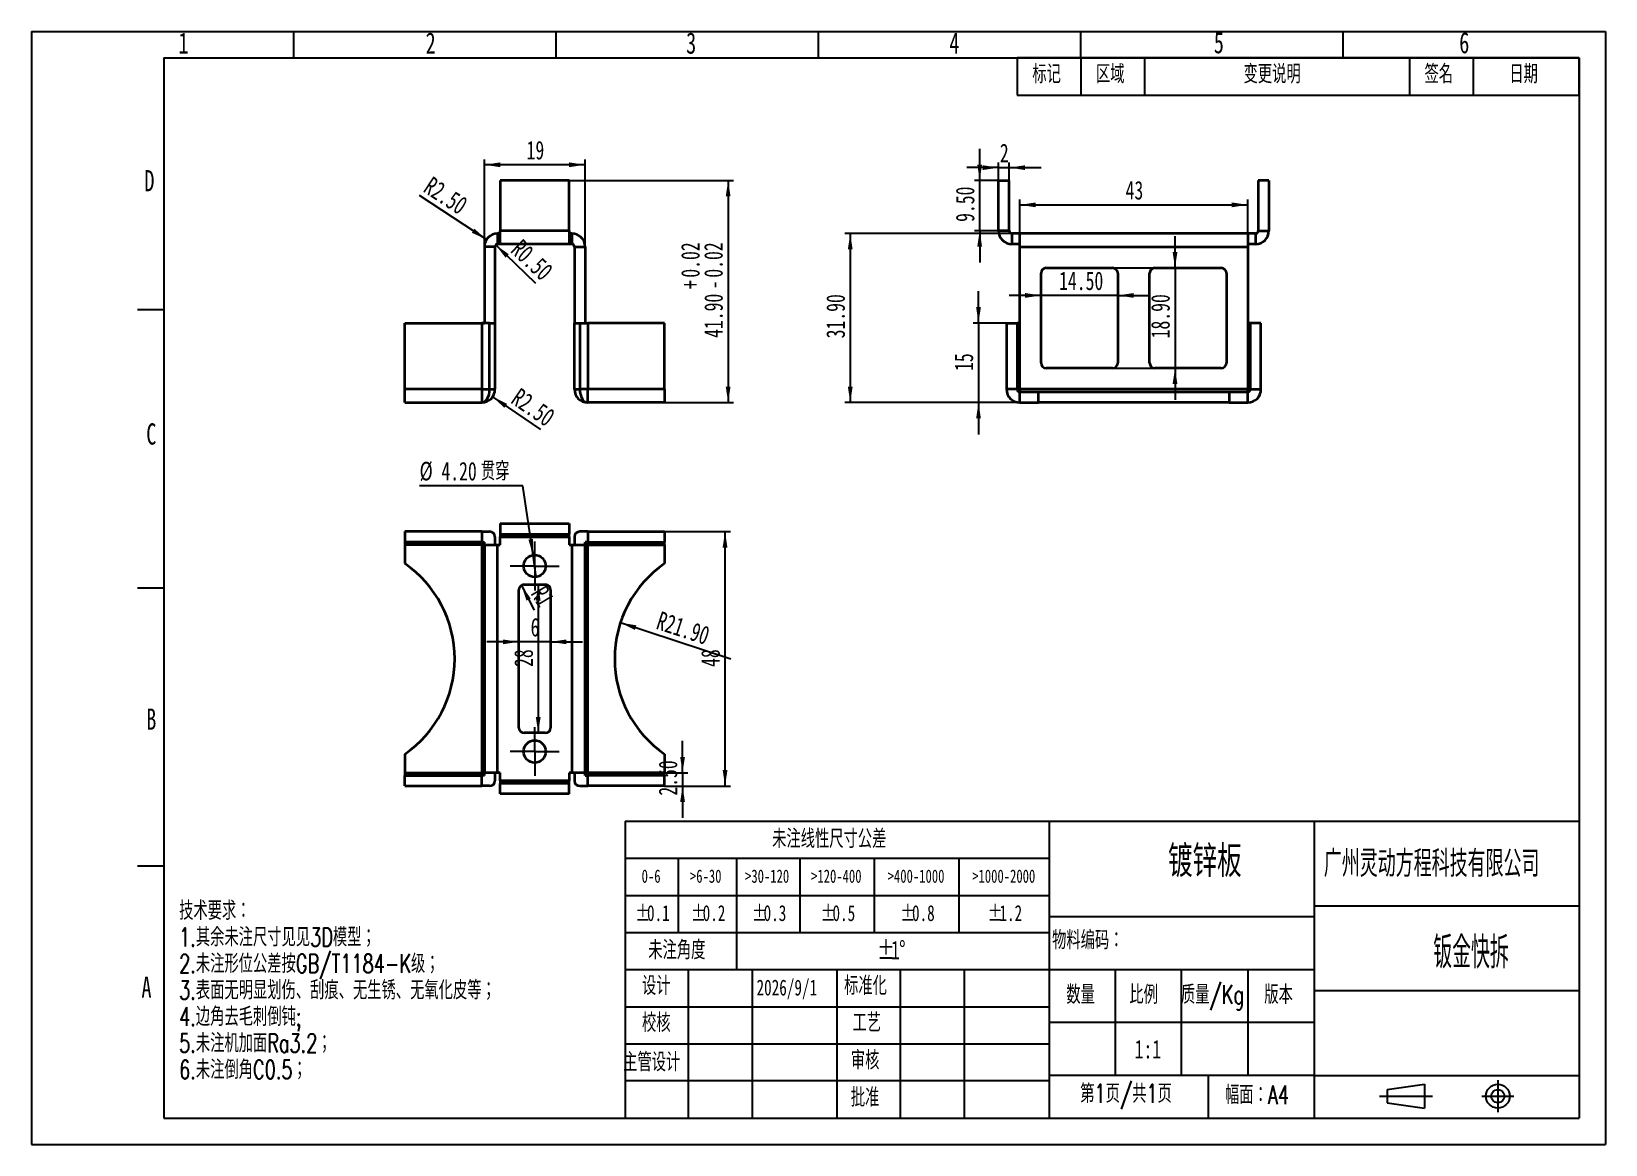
# Model space of a CAD drawing. Header units: millimetres. Extents: x 0 to 297, y 0 to 210.
import ezdxf

# ---------------------------------------------------------------- set-up
doc = ezdxf.new("R2010")
doc.units = ezdxf.units.MM
doc.linetypes.add('CENTERX2', pattern=[20.32, 12.7, -2.54, 2.54, -2.54])
for name, color, linetype in [('中心线', 6, 'CENTERX2'), ('尺寸线', 5, 'Continuous'), ('细实线', 7, 'Continuous')]:
    doc.layers.add(name, color=color, linetype=linetype)
doc.layers.add('图框', color=7, linetype='Continuous', lineweight=50)
doc.layers.add('粗实线', color=7, linetype='Continuous', lineweight=25)
doc.styles.add('SLDTEXTSTYLE0', font='TXT', dxfattribs={"width": 0.7, "bigfont": 'bigfont'})
doc.styles.add('SLDTEXTSTYLE1', font='TXT', dxfattribs={"width": 0.7})
doc.styles.add('SLDTEXTSTYLE2', font='TXT', dxfattribs={"width": 0.616621, "bigfont": 'bigfont'})
doc.styles.add('SLDTEXTSTYLE3', font='TXT', dxfattribs={"width": 0.538729, "bigfont": 'bigfont'})
doc.dimstyles.new('SLDDIMSTYLE0', dxfattribs={"dimtxt": 3.5, "dimasz": 3, "dimexe": 0, "dimexo": 0.0625, "dimgap": 0.875, "dimtad": 2, "dimrnd": 1e-09, "dimzin": 0, "dimdsep": 46, "dimtxsty": 'SLDTEXTSTYLE1', "dimsah": 1, "dimcen": 0, "dimadec": 0, "dimazin": 0, "dimtfac": 1, "dimtofl": 0, "dimtmove": 0, "dimatfit": 3, "dimfxl": 0, "dimfrac": 2, "dimtolj": 1, "dimtzin": 12, "dimarcsym": 0})
doc.dimstyles.new('SLDDIMSTYLE1', dxfattribs={"dimtxt": 3.5, "dimasz": 3, "dimexe": 0, "dimexo": 0.0625, "dimgap": 0.875, "dimtad": 2, "dimrnd": 1e-09, "dimzin": 4, "dimdsep": 46, "dimtxsty": 'SLDTEXTSTYLE1', "dimsah": 1, "dimcen": 0, "dimadec": 0, "dimazin": 1, "dimtfac": 1, "dimtofl": 0, "dimtmove": 0, "dimatfit": 3, "dimfxl": 0, "dimfrac": 2, "dimtolj": 1, "dimtzin": 12, "dimarcsym": 0})
doc.dimstyles.new('SLDDIMSTYLE2', dxfattribs={"dimtxt": 3.5, "dimasz": 3, "dimexe": 0, "dimexo": 0.0625, "dimgap": 0.875, "dimtad": 2, "dimrnd": 1e-09, "dimzin": 4, "dimdsep": 46, "dimtxsty": 'SLDTEXTSTYLE1', "dimsah": 1, "dimcen": 0.09, "dimadec": 0, "dimazin": 1, "dimtol": 1, "dimtp": 0.02, "dimtm": 0.02, "dimtfac": 1, "dimtofl": 0, "dimtmove": 0, "dimatfit": 3, "dimfxl": 0, "dimfrac": 2, "dimtolj": 1, "dimarcsym": 0})
doc.dimstyles.new('SLDDIMSTYLE3', dxfattribs={"dimtxt": 3.5, "dimasz": 3, "dimexe": 0, "dimexo": 0.0625, "dimgap": 0.875, "dimtad": 2, "dimrnd": 1e-09, "dimzin": 12, "dimdsep": 46, "dimtxsty": 'SLDTEXTSTYLE1', "dimsah": 1, "dimcen": 0.09, "dimadec": 0, "dimazin": 3, "dimtfac": 1, "dimtofl": 0, "dimtmove": 0, "dimatfit": 3, "dimfxl": 0, "dimfrac": 2, "dimtolj": 1, "dimtzin": 12, "dimarcsym": 0})
doc.dimstyles.new('SLDDIMSTYLE4', dxfattribs={"dimtxt": 3.5, "dimasz": 3, "dimexe": 0, "dimexo": 0.0625, "dimgap": 0.875, "dimtad": 0, "dimtih": 1, "dimtoh": 1, "dimrnd": 1e-09, "dimzin": 4, "dimdsep": 46, "dimtxsty": 'SLDTEXTSTYLE1', "dimblk1": 'NONE', "dimsah": 1, "dimcen": 0, "dimadec": 0, "dimazin": 1, "dimtfac": 1, "dimtmove": 0, "dimatfit": 3, "dimldrblk": 'NONE', "dimfxl": 0, "dimfrac": 2, "dimtolj": 1, "dimtzin": 12, "dimarcsym": 0})
doc.dimstyles.new('SLDDIMSTYLE5', dxfattribs={"dimtxt": 3.5, "dimasz": 3, "dimexe": 0, "dimexo": 0.0625, "dimgap": 0.875, "dimtad": 2, "dimrnd": 1e-09, "dimzin": 12, "dimdsep": 46, "dimtxsty": 'SLDTEXTSTYLE1', "dimsah": 1, "dimcen": 0, "dimadec": 0, "dimazin": 3, "dimtfac": 1, "dimtofl": 0, "dimtmove": 0, "dimatfit": 3, "dimfxl": 0, "dimfrac": 2, "dimtolj": 1, "dimtzin": 12, "dimarcsym": 0})
doc.dimstyles.new('SLDDIMSTYLE6', dxfattribs={"dimtxt": 3.5, "dimasz": 3, "dimexe": 0, "dimexo": 0.0625, "dimgap": 0.875, "dimtad": 2, "dimrnd": 1e-09, "dimzin": 12, "dimdsep": 46, "dimtxsty": 'SLDTEXTSTYLE1', "dimsah": 1, "dimcen": 0.09, "dimadec": 0, "dimazin": 3, "dimtfac": 1, "dimtmove": 0, "dimatfit": 0, "dimfxl": 0, "dimfrac": 2, "dimtolj": 1, "dimtzin": 12, "dimarcsym": 0})
doc.dimstyles.new('SLDDIMSTYLE7', dxfattribs={"dimtxt": 3.5, "dimasz": 3, "dimexe": 0, "dimexo": 0.0625, "dimgap": 0.875, "dimtad": 2, "dimrnd": 1e-09, "dimzin": 4, "dimdsep": 46, "dimtxsty": 'SLDTEXTSTYLE1', "dimsah": 1, "dimcen": 0.09, "dimadec": 0, "dimazin": 1, "dimtfac": 1, "dimtmove": 0, "dimatfit": 0, "dimfxl": 0, "dimfrac": 2, "dimtolj": 1, "dimtzin": 12, "dimarcsym": 0})
doc.dimstyles.new('SLDDIMSTYLE8', dxfattribs={"dimtxt": 3.5, "dimasz": 3, "dimexe": 0, "dimexo": 0.0625, "dimgap": 0.875, "dimtad": 2, "dimrnd": 1e-09, "dimzin": 4, "dimdsep": 46, "dimtxsty": 'SLDTEXTSTYLE1', "dimsah": 1, "dimcen": 0.09, "dimadec": 0, "dimazin": 1, "dimtfac": 1, "dimtofl": 0, "dimtmove": 0, "dimatfit": 3, "dimfxl": 0, "dimfrac": 2, "dimtolj": 1, "dimtzin": 12, "dimarcsym": 0})

# ---------------------------------------------------------------- blocks, each defined once
blk = doc.blocks.new('SW_TABLEANNOTATION_0')
at = {"layer": '细实线', "color": 0}
for p, q in [((0, 0), (0, -7)), ((0, 0), (12, 0)), ((0, 0), (0, -7)), ((106, 0), (0, 0)), ((12, 0), (12, -7)), ((12, 0), (24, 0)), ((24, 0), (24, -7)), ((24, 0), (74, 0)), ((74, 0), (74, -7)), ((74, 0), (86, 0)), ((86, 0), (86, -7)), ((86, 0), (106, 0)), ((106, 0), (106, -7)), ((106, -7), (106, 0)), ((0, -7), (12, -7)), ((0, -7), (106, -7)), ((12, -7), (24, -7)), ((24, -7), (74, -7)), ((74, -7), (86, -7)), ((86, -7), (106, -7))]:
    blk.add_line(p, q, dxfattribs=at)
at = {"layer": '细实线', "color": 0, "char_height": 3.5, "attachment_point": 1, "style": 'SLDTEXTSTYLE0'}
for s, insert in [('标记', (2.85, -1.28)), ('区域', (14.85, -1.28)), ('变更说明', (42.7, -1.28)), ('签名', (76.85, -1.28)), ('日期', (92.85, -1.28))]:
    blk.add_mtext(s, dxfattribs=dict(at, insert=insert))
blk = doc.blocks.new('SW_TABLEANNOTATION_1')
at = {"layer": '细实线', "color": 0}
for p, q in [((0, 0), (0, -7)), ((0, 0), (5, 0)), ((5, 0), (10, 0)), ((10, 0), (21, 0)), ((21, 0), (33, 0)), ((33, 0), (47, 0)), ((47, 0), (63, 0)), ((63, 0), (80, 0)), ((80, 0), (80, -7)), ((0, -7), (0, -14)), ((0, -7), (5, -7)), ((5, -7), (10, -7)), ((10, -7), (10, -14)), ((10, -7), (21, -7)), ((21, -7), (21, -14)), ((21, -7), (33, -7)), ((33, -7), (33, -14)), ((33, -7), (47, -7)), ((47, -7), (47, -14)), ((47, -7), (63, -7)), ((63, -7), (63, -14)), ((63, -7), (80, -7)), ((80, -7), (80, -14)), ((0, -14), (0, -21)), ((0, -14), (5, -14)), ((5, -14), (10, -14)), ((10, -14), (10, -21)), ((10, -14), (21, -14)), ((21, -14), (21, -21)), ((21, -14), (33, -14)), ((33, -14), (33, -21)), ((33, -14), (47, -14)), ((47, -14), (47, -21)), ((47, -14), (63, -14)), ((63, -14), (63, -21)), ((63, -14), (80, -14)), ((80, -14), (80, -21)), ((0, -21), (0, -28)), ((0, -21), (5, -21)), ((5, -21), (10, -21)), ((10, -21), (21, -21)), ((21, -21), (21, -28)), ((21, -21), (21, -28)), ((21, -21), (33, -21)), ((33, -21), (47, -21)), ((47, -21), (63, -21)), ((63, -21), (80, -21)), ((80, -21), (80, -28)), ((0, -28), (5, -28)), ((5, -28), (10, -28)), ((10, -28), (21, -28)), ((21, -28), (33, -28)), ((33, -28), (47, -28)), ((47, -28), (63, -28)), ((63, -28), (80, -28))]:
    blk.add_line(p, q, dxfattribs=at)
at = {"layer": '细实线', "color": 0, "attachment_point": 1}
for s, insert, char_height, style in [('未注线性尺寸公差', (27.75, -1.56), 3.5, 'SLDTEXTSTYLE0'), ('0-6', (3.13, -9.12), 2.5, 'SLDTEXTSTYLE1'), ('>6-30', (12.24, -9.12), 2.5, 'SLDTEXTSTYLE1'), ('>30-120', (22.64, -9.12), 2.5, 'SLDTEXTSTYLE1'), ('>120-400', (35.1, -9.12), 2.5, 'SLDTEXTSTYLE1'), ('>400-1000', (49.55, -9.12), 2.5, 'SLDTEXTSTYLE1'), ('>1000-2000', (65.5, -9.12), 2.5, 'SLDTEXTSTYLE1'), ('%%p', (1.91, -15.84), 3, 'SLDTEXTSTYLE1'), ('0.1', (4.14, -15.84), 3, 'SLDTEXTSTYLE1'), ('%%p', (12.41, -15.84), 3, 'SLDTEXTSTYLE1'), ('0.2', (14.64, -15.84), 3, 'SLDTEXTSTYLE1'), ('%%p', (23.91, -15.84), 3, 'SLDTEXTSTYLE1'), ('0.3', (26.14, -15.84), 3, 'SLDTEXTSTYLE1'), ('%%p', (36.91, -15.84), 3, 'SLDTEXTSTYLE1'), ('0.5', (39.14, -15.84), 3, 'SLDTEXTSTYLE1'), ('%%p', (51.92, -15.84), 3, 'SLDTEXTSTYLE1'), ('0.8', (54.14, -15.84), 3, 'SLDTEXTSTYLE1'), ('%%p', (68.41, -15.84), 3, 'SLDTEXTSTYLE1'), ('1.2', (70.64, -15.84), 3, 'SLDTEXTSTYLE1'), ('未注角度', (4.38, -22.56), 3.5, 'SLDTEXTSTYLE0'), ('%%p', (47.57, -22.56), 3.5, 'SLDTEXTSTYLE1'), ('1', (50.17, -22.56), 3.5, 'SLDTEXTSTYLE1'), ('%%d', (51.7, -22.56), 3.5, 'SLDTEXTSTYLE1')]:
    blk.add_mtext(s, dxfattribs=dict(at, insert=insert, char_height=char_height, style=style))
blk = doc.blocks.new('_D')
at = {"layer": '尺寸线'}
blk.add_line((87.59, 169.73), (95.12, 162.49), dxfattribs=at)
blk.add_solid([(87.59, 169.73), (89.44, 167.33), (90.06, 167.98)], dxfattribs=at)
at = {"layer": '尺寸线', "insert": (92.62, 171.03), "char_height": 3.5, "attachment_point": 1, "rotation": 316.7742, "style": 'SLDTEXTSTYLE1'}
blk.add_mtext('R0.50', dxfattribs=at)
blk = doc.blocks.new('_D_1')
at = {"layer": '尺寸线'}
blk.add_line((85.86, 170.76), (73.19, 179.04), dxfattribs=at)
blk.add_solid([(85.86, 170.76), (83.59, 172.77), (83.1, 172.02)], dxfattribs=at)
at = {"layer": '尺寸线', "insert": (75.64, 182.8), "char_height": 3.5, "attachment_point": 1, "rotation": 326.8212, "style": 'SLDTEXTSTYLE1'}
blk.add_mtext('R2.50', dxfattribs=at)
blk = doc.blocks.new('_D_2')
at = {"layer": '尺寸线'}
for p, q in [((101.45, 181.89), (132.45, 181.89)), ((131.45, 181.89), (131.45, 139.99)), ((119.45, 139.99), (132.45, 139.99))]:
    blk.add_line(p, q, dxfattribs=at)
for points in [[(131.45, 181.89), (131, 178.89), (131.9, 178.89)], [(131.45, 139.99), (131.9, 142.99), (131, 142.99)]]:
    blk.add_solid(points, dxfattribs=at)
at = {"layer": '尺寸线', "char_height": 3.5, "attachment_point": 1, "rotation": 90, "style": 'SLDTEXTSTYLE1'}
for s, insert in [('0.02', (122.57, 163.55)), ('0.02', (126.92, 163.55)), ('+', (122.57, 161.39)), ('-', (126.92, 161.39)), ('41.90', (126.94, 152.19))]:
    blk.add_mtext(s, dxfattribs=dict(at, insert=insert))
blk = doc.blocks.new('_D_3')
at = {"layer": '尺寸线'}
for p, q in [((85.45, 169.39), (85.45, 185.85)), ((104.45, 184.85), (85.45, 184.85)), ((104.45, 169.39), (104.45, 185.85))]:
    blk.add_line(p, q, dxfattribs=at)
for points in [[(85.45, 184.85), (88.45, 184.4), (88.45, 185.3)], [(104.45, 184.85), (101.45, 185.3), (101.45, 184.4)]]:
    blk.add_solid(points, dxfattribs=at)
at = {"layer": '尺寸线', "insert": (93.42, 189.36), "char_height": 3.5, "attachment_point": 1, "style": 'SLDTEXTSTYLE1'}
blk.add_mtext('19', dxfattribs=at)
blk = doc.blocks.new('_D_4')
at = {"layer": '尺寸线'}
blk.add_line((87.01, 141.07), (96.03, 134.9), dxfattribs=at)
blk.add_solid([(87.01, 141.07), (89.23, 139.01), (89.74, 139.75)], dxfattribs=at)
at = {"layer": '尺寸线', "insert": (92.22, 142.91), "char_height": 3.5, "attachment_point": 1, "rotation": 325.5785, "style": 'SLDTEXTSTYLE1'}
blk.add_mtext('R2.50', dxfattribs=at)
blk = doc.blocks.new('_D_5')
at = {"layer": '尺寸线'}
for p, q in [((92.73, 124.3), (73.23, 124.3)), ((94.65, 111.22), (92.73, 124.3)), ((95.25, 107.07), (94.65, 111.22))]:
    blk.add_line(p, q, dxfattribs=at)
blk.add_solid([(94.65, 111.22), (94.65, 114.25), (93.76, 114.12)], dxfattribs=at)
at = {"layer": '尺寸线', "char_height": 3.5, "attachment_point": 1}
for s, insert, style in [('%%c', (73.23, 128.81), 'SLDTEXTSTYLE1'), ('4.20', (77.35, 128.79), 'SLDTEXTSTYLE1'), ('贯穿', (84.8, 128.79), 'SLDTEXTSTYLE0')]:
    blk.add_mtext(s, dxfattribs=dict(at, insert=insert, style=style))
blk = doc.blocks.new('_None')
blk = doc.blocks.new('_D_6')
at = {"layer": '尺寸线'}
for p, q in [((119.45, 115.64), (131.87, 115.64)), ((130.87, 67.64), (130.87, 115.64)), ((119.45, 67.64), (131.87, 67.64))]:
    blk.add_line(p, q, dxfattribs=at)
for points in [[(130.87, 115.64), (130.42, 112.64), (131.32, 112.64)], [(130.87, 67.64), (131.32, 70.64), (130.42, 70.64)]]:
    blk.add_solid(points, dxfattribs=at)
at = {"layer": '尺寸线', "insert": (126.36, 90.11), "char_height": 3.5, "attachment_point": 1, "rotation": 90, "style": 'SLDTEXTSTYLE1'}
blk.add_mtext('48', dxfattribs=at)
blk = doc.blocks.new('_D_7')
at = {"layer": '尺寸线'}
blk.add_line((111.14, 98.46), (131.95, 91.64), dxfattribs=at)
blk.add_solid([(111.14, 98.46), (113.85, 97.1), (114.13, 97.95)], dxfattribs=at)
at = {"layer": '尺寸线', "insert": (118.76, 100.67), "char_height": 3.5, "attachment_point": 1, "rotation": 341.8669, "style": 'SLDTEXTSTYLE1'}
blk.add_mtext('R21.90', dxfattribs=at)
blk = doc.blocks.new('_D_8')
at = {"layer": '尺寸线'}
blk.add_line((92.44, 105.5), (94.82, 100.81), dxfattribs=at)
blk.add_solid([(92.44, 105.5), (93.4, 102.62), (94.2, 103.03)], dxfattribs=at)
at = {"layer": '尺寸线', "insert": (97.12, 105.76), "char_height": 3.5, "attachment_point": 1, "rotation": 300.922, "style": 'SLDTEXTSTYLE1'}
blk.add_mtext('R1', dxfattribs=at)
blk = doc.blocks.new('_D_9')
at = {"layer": '尺寸线'}
for p, q in [((91.95, 94.84), (85.95, 94.84)), ((97.95, 94.84), (91.95, 94.84)), ((97.95, 94.84), (103.95, 94.84))]:
    blk.add_line(p, q, dxfattribs=at)
for points in [[(91.95, 94.84), (88.95, 95.29), (88.95, 94.39)], [(97.95, 94.84), (100.95, 94.39), (100.95, 95.29)]]:
    blk.add_solid(points, dxfattribs=at)
at = {"layer": '尺寸线', "insert": (94.18, 99.36), "char_height": 3.5, "attachment_point": 1, "style": 'SLDTEXTSTYLE1'}
blk.add_mtext('6', dxfattribs=at)
blk = doc.blocks.new('_D_10')
at = {"layer": '尺寸线'}
blk.add_line((95.61, 105.64), (95.61, 77.64), dxfattribs=at)
for points in [[(95.61, 105.64), (95.16, 102.64), (96.06, 102.64)], [(95.61, 77.64), (96.06, 80.64), (95.16, 80.64)]]:
    blk.add_solid(points, dxfattribs=at)
at = {"layer": '尺寸线', "insert": (91.1, 90.11), "char_height": 3.5, "attachment_point": 1, "rotation": 90, "style": 'SLDTEXTSTYLE1'}
blk.add_mtext('28', dxfattribs=at)
blk = doc.blocks.new('_D_11')
at = {"layer": '尺寸线'}
for p, q in [((122.85, 70.14), (122.85, 76.14)), ((119.45, 70.14), (123.85, 70.14)), ((122.85, 70.14), (122.85, 67.64)), ((119.45, 67.64), (123.85, 67.64)), ((122.85, 67.64), (122.85, 61.64))]:
    blk.add_line(p, q, dxfattribs=at)
for points in [[(122.85, 70.14), (123.3, 73.14), (122.4, 73.14)], [(122.85, 67.64), (122.4, 64.64), (123.3, 64.64)]]:
    blk.add_solid(points, dxfattribs=at)
at = {"layer": '尺寸线', "insert": (118.34, 65.82), "char_height": 3.5, "attachment_point": 1, "rotation": 90, "style": 'SLDTEXTSTYLE1'}
blk.add_mtext('2.50', dxfattribs=at)
blk = doc.blocks.new('SW_CENTERMARKSYMBOL_0')
at = {"layer": '中心线', "color": 0}
for p, q in [((0, 2.5), (0, 4.6)), ((-2.5, 0), (-4.6, 0)), ((0, 0), (-2.5, 0)), ((0, 0), (0, 2.5)), ((0, 0), (0, -2.5)), ((0, 0), (2.5, 0)), ((2.5, 0), (4.6, 0)), ((0, -2.5), (0, -4.6))]:
    blk.add_line(p, q, dxfattribs=at)
blk = doc.blocks.new('SW_CENTERMARKSYMBOL_1')
at = {"layer": '中心线', "color": 0}
for p, q in [((0, 2.5), (0, 4.6)), ((-2.5, 0), (-4.6, 0)), ((0, 0), (-2.5, 0)), ((0, 0), (0, 2.5)), ((0, 0), (0, -2.5)), ((0, 0), (2.5, 0)), ((2.5, 0), (4.6, 0)), ((0, -2.5), (0, -4.6))]:
    blk.add_line(p, q, dxfattribs=at)
blk = doc.blocks.new('_D_12')
at = {"layer": '尺寸线'}
for p, q in [((190.49, 160.2), (184.49, 160.2)), ((204.99, 160.2), (190.49, 160.2)), ((204.99, 160.2), (210.99, 160.2))]:
    blk.add_line(p, q, dxfattribs=at)
for points in [[(190.49, 160.2), (187.49, 160.65), (187.49, 159.75)], [(204.99, 160.2), (207.99, 159.75), (207.99, 160.65)]]:
    blk.add_solid(points, dxfattribs=at)
at = {"layer": '尺寸线', "insert": (193.9, 164.71), "char_height": 3.5, "attachment_point": 1, "style": 'SLDTEXTSTYLE1'}
blk.add_mtext('14.50', dxfattribs=at)
blk = doc.blocks.new('_D_13')
at = {"layer": '尺寸线'}
for p, q in [((215.77, 165.39), (215.77, 171.39)), ((203.99, 165.39), (216.77, 165.39)), ((215.77, 165.39), (215.77, 146.49)), ((203.99, 146.49), (216.77, 146.49)), ((215.77, 146.49), (215.77, 140.49))]:
    blk.add_line(p, q, dxfattribs=at)
for points in [[(215.77, 165.39), (216.22, 168.39), (215.32, 168.39)], [(215.77, 146.49), (215.32, 143.49), (216.22, 143.49)]]:
    blk.add_solid(points, dxfattribs=at)
at = {"layer": '尺寸线', "insert": (211.26, 152.1), "char_height": 3.5, "attachment_point": 1, "rotation": 90, "style": 'SLDTEXTSTYLE1'}
blk.add_mtext('18.90', dxfattribs=at)
blk = doc.blocks.new('_D_14')
at = {"layer": '尺寸线'}
for p, q in [((186.49, 171.89), (153.49, 171.89)), ((154.49, 171.89), (154.49, 139.99)), ((186.49, 139.99), (153.49, 139.99))]:
    blk.add_line(p, q, dxfattribs=at)
for points in [[(154.49, 171.89), (154.04, 168.89), (154.94, 168.89)], [(154.49, 139.99), (154.94, 142.99), (154.04, 142.99)]]:
    blk.add_solid(points, dxfattribs=at)
at = {"layer": '尺寸线', "insert": (149.97, 152.1), "char_height": 3.5, "attachment_point": 1, "rotation": 90, "style": 'SLDTEXTSTYLE1'}
blk.add_mtext('31.90', dxfattribs=at)
blk = doc.blocks.new('_D_15')
at = {"layer": '尺寸线'}
for p, q in [((186.49, 171.89), (186.49, 178.29)), ((229.49, 171.89), (229.49, 178.29)), ((186.49, 177.29), (229.49, 177.29))]:
    blk.add_line(p, q, dxfattribs=at)
for points in [[(186.49, 177.29), (189.49, 176.84), (189.49, 177.74)], [(229.49, 177.29), (226.49, 177.74), (226.49, 176.84)]]:
    blk.add_solid(points, dxfattribs=at)
at = {"layer": '尺寸线', "insert": (206.45, 181.8), "char_height": 3.5, "attachment_point": 1, "style": 'SLDTEXTSTYLE1'}
blk.add_mtext('43', dxfattribs=at)
blk = doc.blocks.new('_D_16')
at = {"layer": '尺寸线'}
for p, q in [((178.69, 154.99), (178.69, 160.99)), ((183.99, 154.99), (177.69, 154.99)), ((178.69, 154.99), (178.69, 139.99)), ((186.49, 139.99), (177.69, 139.99)), ((178.69, 139.99), (178.69, 133.99))]:
    blk.add_line(p, q, dxfattribs=at)
for points in [[(178.69, 154.99), (179.14, 157.99), (178.24, 157.99)], [(178.69, 139.99), (178.24, 136.99), (179.14, 136.99)]]:
    blk.add_solid(points, dxfattribs=at)
at = {"layer": '尺寸线', "insert": (174.18, 145.95), "char_height": 3.5, "attachment_point": 1, "rotation": 90, "style": 'SLDTEXTSTYLE1'}
blk.add_mtext('15', dxfattribs=at)
blk = doc.blocks.new('_D_17')
at = {"layer": '尺寸线'}
for p, q in [((182.49, 184.31), (176.49, 184.31)), ((182.49, 181.89), (182.49, 185.31)), ((182.49, 184.31), (184.49, 184.31)), ((184.49, 181.89), (184.49, 185.31)), ((184.49, 184.31), (190.49, 184.31))]:
    blk.add_line(p, q, dxfattribs=at)
for points in [[(182.49, 184.31), (179.49, 184.76), (179.49, 183.86)], [(184.49, 184.31), (187.49, 183.86), (187.49, 184.76)]]:
    blk.add_solid(points, dxfattribs=at)
at = {"layer": '尺寸线', "insert": (182.72, 188.83), "char_height": 3.5, "attachment_point": 1, "style": 'SLDTEXTSTYLE1'}
blk.add_mtext('2', dxfattribs=at)
blk = doc.blocks.new('_D_18')
at = {"layer": '尺寸线'}
for p, q in [((178.91, 181.89), (178.91, 187.89)), ((182.49, 181.89), (177.91, 181.89)), ((178.91, 172.39), (178.91, 181.89)), ((182.49, 172.39), (177.91, 172.39)), ((178.91, 172.39), (178.91, 166.39))]:
    blk.add_line(p, q, dxfattribs=at)
for points in [[(178.91, 181.89), (179.36, 184.89), (178.46, 184.89)], [(178.91, 172.39), (178.46, 169.39), (179.36, 169.39)]]:
    blk.add_solid(points, dxfattribs=at)
at = {"layer": '尺寸线', "insert": (174.4, 174.07), "char_height": 3.5, "attachment_point": 1, "rotation": 90, "style": 'SLDTEXTSTYLE1'}
blk.add_mtext('9.50', dxfattribs=at)

msp = doc.modelspace()

# ---------------------------------------------------------------- linework, layer by layer
at = {"color": 7, "linetype": 'Continuous', "lineweight": 35}
for p, q in [((88.45, 181.887), (88.45, 172.387)), ((101.45, 181.887), (88.45, 181.887)), ((101.45, 172.387), (101.45, 181.887)), ((182.486, 181.887), (184.486, 181.887)), ((182.486, 172.387), (182.486, 181.887)), ((184.486, 172.387), (184.486, 181.887)), ((231.486, 181.887), (231.486, 172.387)), ((233.486, 181.887), (231.486, 181.887)), ((233.486, 181.887), (233.486, 172.387)), ((101.45, 172.387), (88.45, 172.387)), ((88.45, 169.887), (88.45, 172.387)), ((101.45, 172.387), (101.45, 169.887)), ((184.486, 172.387), (182.486, 172.387)), ((231.486, 172.387), (233.486, 172.387)), ((85.45, 169.387), (85.45, 154.958)), ((87.45, 169.387), (85.45, 169.387)), ((87.45, 169.387), (87.45, 154.958)), ((87.95, 171.887), (87.95, 169.887)), ((88.45, 171.887), (87.95, 171.887)), ((88.45, 169.887), (87.95, 169.887)), ((101.45, 169.887), (88.45, 169.887)), ((101.95, 171.887), (101.45, 171.887)), ((101.95, 169.887), (101.45, 169.887)), ((101.95, 171.887), (101.95, 169.887)), ((102.45, 169.387), (104.45, 169.387)), ((102.45, 169.387), (102.45, 154.978)), ((104.45, 169.387), (104.45, 154.978)), ((184.986, 171.887), (184.986, 169.887)), ((186.486, 171.887), (184.986, 171.887)), ((186.486, 169.887), (184.986, 169.887)), ((229.486, 171.887), (186.486, 171.887)), ((186.486, 169.387), (186.486, 171.887)), ((186.486, 154.971), (186.486, 169.387)), ((186.486, 169.387), (229.486, 169.387)), ((229.486, 171.887), (229.486, 169.387)), ((230.986, 171.887), (229.486, 171.887)), ((230.986, 169.887), (229.486, 169.887)), ((229.486, 169.387), (229.486, 154.958)), ((230.986, 171.887), (230.986, 169.887)), ((190.486, 147.487), (190.486, 164.387)), ((191.486, 165.387), (203.986, 165.387)), ((204.986, 164.387), (204.986, 147.487)), ((210.986, 147.487), (210.986, 164.387)), ((211.986, 165.387), (224.486, 165.387)), ((225.486, 164.387), (225.486, 147.487)), ((70.45, 154.987), (84.95, 154.987)), ((70.45, 142.487), (70.45, 154.987)), ((84.95, 154.987), (84.95, 154.958)), ((84.95, 154.971), (85.45, 154.971)), ((84.95, 154.958), (84.95, 142.487)), ((86.45, 154.958), (84.95, 154.958)), ((86.45, 142.487), (86.45, 154.958)), ((86.45, 154.958), (87.45, 154.958)), ((87.45, 154.958), (87.45, 142.487)), ((102.45, 142.487), (102.45, 154.978)), ((102.45, 154.978), (103.45, 154.978)), ((103.45, 154.978), (103.45, 142.487)), ((103.45, 154.978), (104.95, 154.978)), ((119.45, 154.987), (104.95, 154.987)), ((104.95, 154.987), (104.95, 154.978)), ((104.95, 154.978), (104.95, 142.487)), ((119.45, 142.487), (119.45, 154.987)), ((183.986, 154.987), (183.986, 142.487)), ((183.986, 154.987), (185.986, 154.987)), ((185.986, 154.987), (185.986, 142.487)), ((186.486, 154.971), (185.986, 154.971)), ((186.486, 142.487), (186.486, 154.971)), ((229.486, 154.978), (229.986, 154.978)), ((229.486, 154.958), (229.486, 142.487)), ((229.986, 154.958), (229.486, 154.958)), ((231.986, 154.987), (229.986, 154.987)), ((229.986, 142.487), (229.986, 154.987)), ((231.986, 142.487), (231.986, 154.987)), ((203.986, 146.487), (191.486, 146.487)), ((224.486, 146.487), (211.986, 146.487)), ((84.95, 142.487), (70.45, 142.487)), ((70.45, 139.987), (70.45, 142.487)), ((70.45, 139.987), (84.95, 139.987)), ((84.95, 142.487), (86.45, 142.487)), ((84.95, 142.487), (84.95, 139.987)), ((86.45, 142.487), (87.45, 142.487)), ((102.45, 142.487), (103.45, 142.487)), ((104.95, 142.487), (103.45, 142.487)), ((119.45, 142.487), (104.95, 142.487)), ((104.95, 139.987), (104.95, 142.487)), ((119.45, 139.987), (104.95, 139.987)), ((119.45, 142.487), (119.45, 139.987)), ((185.986, 142.487), (183.986, 142.487)), ((186.486, 142.487), (185.986, 142.487)), ((186.486, 142.487), (186.486, 141.987)), ((229.486, 142.487), (186.486, 142.487)), ((186.486, 139.987), (186.486, 141.987)), ((186.486, 141.987), (190.004, 141.987)), ((186.486, 139.987), (190.004, 139.987)), ((190.004, 139.987), (190.004, 141.987)), ((190.004, 141.987), (225.968, 141.987)), ((225.968, 139.987), (190.004, 139.987)), ((225.968, 141.987), (225.968, 139.987)), ((225.968, 141.987), (229.486, 141.987)), ((225.968, 139.987), (229.486, 139.987)), ((229.486, 141.987), (229.486, 142.487)), ((229.486, 142.487), (229.986, 142.487)), ((229.486, 139.987), (229.486, 141.987)), ((229.986, 142.487), (231.986, 142.487)), ((88.45, 117.143), (101.45, 117.143)), ((88.45, 117.143), (88.45, 115.143)), ((101.45, 117.143), (101.45, 115.143)), ((70.45, 115.643), (70.45, 113.643)), ((84.95, 115.643), (70.45, 115.643)), ((84.95, 113.643), (70.45, 113.643)), ((70.45, 113.643), (70.45, 113.143)), ((84.95, 113.143), (70.45, 113.143)), ((70.45, 113.143), (70.45, 109.626)), ((84.95, 115.643), (84.95, 113.643)), ((84.95, 115.643), (86.45, 115.643)), ((84.95, 113.643), (85.45, 113.643)), ((85.45, 113.643), (84.95, 113.143)), ((84.95, 113.143), (84.95, 113.643)), ((85.45, 113.143), (84.95, 113.143)), ((84.95, 113.143), (84.95, 70.143)), ((85.45, 113.143), (85.45, 113.643)), ((85.45, 113.143), (85.45, 70.143)), ((85.45, 113.143), (87.95, 113.143)), ((87.45, 114.643), (87.45, 113.143)), ((87.95, 70.143), (87.95, 113.143)), ((87.95, 113.143), (88.45, 113.143)), ((88.45, 115.143), (101.45, 115.143)), ((88.45, 115.143), (88.45, 114.643)), ((88.45, 114.643), (101.45, 114.643)), ((88.45, 113.143), (88.45, 114.643)), ((101.45, 114.643), (101.45, 115.143)), ((101.45, 114.643), (101.45, 113.143)), ((101.45, 113.143), (101.95, 113.143)), ((101.95, 113.143), (101.95, 70.143)), ((101.95, 113.143), (104.45, 113.143)), ((102.45, 114.643), (102.45, 113.143)), ((104.95, 115.643), (103.45, 115.643)), ((104.95, 113.643), (104.45, 113.643)), ((104.45, 113.143), (104.45, 113.643)), ((104.95, 113.143), (104.45, 113.643)), ((104.45, 70.143), (104.45, 113.143)), ((104.95, 113.143), (104.45, 113.143)), ((104.95, 115.643), (119.45, 115.643)), ((104.95, 115.643), (104.95, 113.643)), ((104.95, 113.643), (119.45, 113.643)), ((104.95, 113.643), (104.95, 113.143)), ((104.95, 70.143), (104.95, 113.143)), ((104.95, 113.143), (119.45, 113.143)), ((119.45, 115.643), (119.45, 113.643)), ((119.45, 113.143), (119.45, 113.643)), ((119.45, 113.143), (119.45, 109.626)), ((91.95, 78.643), (91.95, 104.643)), ((92.95, 105.643), (96.95, 105.643)), ((97.95, 104.643), (97.95, 78.643)), ((96.95, 77.643), (92.95, 77.643)), ((70.45, 73.661), (70.45, 70.143)), ((119.45, 73.661), (119.45, 70.143)), ((70.45, 70.143), (70.45, 69.643)), ((70.45, 70.143), (84.95, 70.143)), ((70.45, 69.643), (84.95, 69.643)), ((70.45, 67.643), (70.45, 69.643)), ((84.95, 70.143), (85.45, 70.143)), ((84.95, 70.143), (85.45, 69.643)), ((84.95, 69.643), (84.95, 70.143)), ((84.95, 67.643), (84.95, 69.643)), ((85.45, 69.643), (84.95, 69.643)), ((87.95, 70.143), (85.45, 70.143)), ((85.45, 69.643), (85.45, 70.143)), ((87.45, 70.143), (87.45, 68.643)), ((88.45, 70.143), (87.95, 70.143)), ((88.45, 68.643), (88.45, 70.143)), ((88.45, 68.643), (88.45, 68.143)), ((101.45, 68.643), (88.45, 68.643)), ((101.95, 70.143), (101.45, 70.143)), ((101.45, 70.143), (101.45, 68.643)), ((101.45, 68.143), (101.45, 68.643)), ((104.45, 70.143), (101.95, 70.143)), ((102.45, 70.143), (102.45, 68.643)), ((104.45, 69.643), (104.45, 70.143)), ((104.45, 70.143), (104.95, 70.143)), ((104.45, 69.643), (104.95, 70.143)), ((104.45, 69.643), (104.95, 69.643)), ((104.95, 70.143), (104.95, 69.643)), ((119.45, 70.143), (104.95, 70.143)), ((104.95, 67.643), (104.95, 69.643)), ((119.45, 69.643), (104.95, 69.643)), ((119.45, 69.643), (119.45, 70.143)), ((119.45, 67.643), (119.45, 69.643)), ((70.45, 67.643), (84.95, 67.643)), ((86.45, 67.643), (84.95, 67.643)), ((101.45, 68.143), (88.45, 68.143)), ((88.45, 66.143), (88.45, 68.143)), ((101.45, 66.143), (88.45, 66.143)), ((101.45, 66.143), (101.45, 68.143)), ((103.45, 67.643), (104.95, 67.643)), ((119.45, 67.643), (104.95, 67.643))]:
    msp.add_line(p, q, dxfattribs=at)
for centre in [(94.95, 109.143), (94.95, 74.143)]:
    msp.add_circle(centre, 2.1, dxfattribs=at)
for centre, radius, start, end in [((184.986, 172.387), 2.5, 180, 270), ((184.986, 172.387), 0.5, 180, 270), ((230.986, 172.387), 2.5, 270, 0), ((230.986, 172.387), 0.5, 270, 0), ((87.95, 169.387), 2.5, 90, 180), ((87.95, 169.387), 0.5, 90, 180), ((101.95, 169.387), 2.5, 0, 90), ((101.95, 169.387), 0.5, 0, 90), ((191.486, 164.387), 1, 90, 180), ((203.986, 164.387), 1, 0, 90), ((211.986, 164.387), 1, 90, 180), ((224.486, 164.387), 1, 0, 90), ((191.486, 147.487), 1, 180, 270), ((203.986, 147.487), 1, 270, 0), ((211.986, 147.487), 1, 180, 270), ((224.486, 147.487), 1, 270, 0), ((84.95, 142.487), 2.5, 270, 0), ((104.95, 142.487), 2.5, 180, 270), ((186.486, 142.487), 2.5, 180, 270), ((186.486, 142.487), 0.5, 180, 270), ((229.486, 142.487), 0.5, 270, 0), ((229.486, 142.487), 2.5, 270, 0), ((86.45, 114.643), 1, 0, 90), ((103.45, 114.643), 1, 90, 180), ((57.95, 91.643), 21.9, 304.80437, 55.19563), ((131.95, 91.643), 21.9, 124.80437, 235.19563), ((92.95, 104.643), 1, 90, 180), ((96.95, 104.643), 1, 0, 90), ((92.95, 78.643), 1, 180, 270), ((96.95, 78.643), 1, 270, 0), ((86.45, 68.643), 1, 270, 0), ((103.45, 68.643), 1, 180, 270)]:
    msp.add_arc(centre, radius, start, end, dxfattribs=at)
for centre, start_param, end_param in [((84.95, 142.487), 3.1415927, 4.712389), ((104.95, 142.487), 1.5707963, 3.1415927)]:
    msp.add_ellipse(centre, major_axis=(0, 2.5), ratio=0.6, start_param=start_param, end_param=end_param, dxfattribs=at)
at = {"layer": '中心线'}
for p, q in [((276.681, 12.134), (276.681, 6.134)), ((254.326, 9.134), (264.326, 9.134)), ((273.681, 9.134), (279.681, 9.134))]:
    msp.add_line(p, q, dxfattribs=at)
at = {"layer": '粗实线'}
for p, q in [((25, 205), (25, 5)), ((25, 205), (292, 205)), ((292, 205), (292, 5)), ((112, 61), (292, 61)), ((112, 61), (112, 5)), ((255.826, 10.384), (262.826, 11.384)), ((255.826, 10.384), (255.826, 7.884)), ((262.826, 11.384), (262.826, 6.884)), ((255.826, 7.884), (262.826, 6.884)), ((25, 5), (292, 5))]:
    msp.add_line(p, q, dxfattribs=at)
for radius in [2.25, 1.25]:
    msp.add_circle((276.681, 9.134), radius, dxfattribs=at)
at = {"layer": '细实线'}
for p, q in [((0, 210), (297, 210)), ((0, 210), (0, 0)), ((49.5, 205), (49.5, 210)), ((99, 205), (99, 210)), ((148.5, 205), (148.5, 210)), ((198, 205), (198, 210)), ((247.5, 205), (247.5, 210)), ((297, 210), (297, 0)), ((25, 157.5), (20, 157.5)), ((25, 105), (20, 105)), ((192, 61), (192, 5)), ((242, 61), (242, 5)), ((25, 52.5), (20, 52.5)), ((292, 45), (242, 45)), ((192, 43), (242, 43)), ((112, 33), (192, 33)), ((124, 5), (124, 33)), ((136, 33), (136, 5)), ((152, 5), (152, 33)), ((164, 5), (164, 33)), ((176, 33), (176, 5)), ((192, 33), (242, 33)), ((204.5, 33), (204.5, 13)), ((217, 13), (217, 33)), ((229.5, 33), (229.5, 13)), ((292, 29), (242, 29)), ((112, 26), (192, 26)), ((242, 23), (192, 23)), ((112, 19), (192, 19)), ((192, 12), (112, 12)), ((242, 13), (192, 13)), ((222, 13), (222, 5)), ((242, 13), (292, 13)), ((0, 0), (297, 0))]:
    msp.add_line(p, q, dxfattribs=at)

# ---------------------------------------------------------------- block references
at = {"layer": '中心线'}
for name, p in [('SW_CENTERMARKSYMBOL_0', (94.95, 109.143)), ('SW_CENTERMARKSYMBOL_1', (94.95, 74.143))]:
    msp.add_blockref(name, p, dxfattribs=at)
at = {"layer": '细实线'}
for name, p in [('SW_TABLEANNOTATION_0', (186, 205)), ('SW_TABLEANNOTATION_1', (112.001, 61.007))]:
    msp.add_blockref(name, p, dxfattribs=at)

# ---------------------------------------------------------------- texts
at = {"layer": '图框'}
for s, insert, char_height, attachment_point, style in [('1', (27.721, 209.812), 4, 1, 'SLDTEXTSTYLE1'), ('2', (74.36, 209.812), 4, 1, 'SLDTEXTSTYLE1'), ('3', (123.518, 209.812), 4, 1, 'SLDTEXTSTYLE1'), ('4', (173.192, 209.812), 4, 1, 'SLDTEXTSTYLE1'), ('5', (223.089, 209.887), 4, 1, 'SLDTEXTSTYLE1'), ('6', (269.401, 209.887), 4, 1, 'SLDTEXTSTYLE1'), ('D', (21.294, 183.851), 4, 1, 'SLDTEXTSTYLE1'), ('C', (21.661, 136.062), 4, 1, 'SLDTEXTSTYLE1'), ('B', (21.661, 82.255), 4, 1, 'SLDTEXTSTYLE1'), ('镀锌板', (221.395, 56.455), 6, 2, 'SLDTEXTSTYLE0'), ('广州灵动方程科技有限公司', (243.845, 55.497), 5, 1, 'SLDTEXTSTYLE2'), ('技术要求：', (27.864, 45.884), 3.5, 1, 'SLDTEXTSTYLE0'), ('1.其余未注尺寸见见3D模型；', (27.864, 40.884), 3.5, 1, 'SLDTEXTSTYLE0'), ('物料编码：', (192.579, 40.32), 3.5, 1, 'SLDTEXTSTYLE0'), ('钣金快拆', (271.618, 39.244), 6, 2, 'SLDTEXTSTYLE3'), ('2.未注形位公差按GB/T1184-K级；', (27.864, 35.884), 3.5, 1, 'SLDTEXTSTYLE0'), ('A', (20.749, 31.678), 4, 1, 'SLDTEXTSTYLE1'), ('3.表面无明显划伤、刮痕、无生锈、无氧化皮等；', (27.864, 30.884), 3.5, 1, 'SLDTEXTSTYLE0'), ('设计', (115.195, 31.721), 3.5, 1, 'SLDTEXTSTYLE0'), ('2026/9/1', (136.809, 31.119), 3, 1, 'SLDTEXTSTYLE1'), ('标准化', (153.336, 31.721), 3.5, 1, 'SLDTEXTSTYLE0'), ('数量', (195.259, 30.041), 3.5, 1, 'SLDTEXTSTYLE0'), ('比例', (207.152, 30.041), 3.5, 1, 'SLDTEXTSTYLE0'), ('质量/Kg', (216.882, 30.041), 3.5, 1, 'SLDTEXTSTYLE0'), ('版本', (232.618, 30.041), 3.5, 1, 'SLDTEXTSTYLE0'), ('4.边角去毛刺倒钝;', (27.864, 25.884), 3.5, 1, 'SLDTEXTSTYLE0'), ('校核', (115.195, 24.739), 3.5, 1, 'SLDTEXTSTYLE0'), ('工艺', (154.911, 24.739), 3.5, 1, 'SLDTEXTSTYLE0'), ('5.未注机加面Ra3.2；', (27.864, 20.884), 3.5, 1, 'SLDTEXTSTYLE0'), ('审核', (154.6, 17.653), 3.5, 1, 'SLDTEXTSTYLE0'), ('1:1', (208.156, 19.739), 3.5, 1, 'SLDTEXTSTYLE1'), ('6.未注倒角C0.5；', (27.864, 15.884), 3.5, 1, 'SLDTEXTSTYLE0'), ('主管设计', (111.65, 17.311), 3.5, 1, 'SLDTEXTSTYLE0'), ('第1页/共1页', (197.888, 11.36), 3.5, 1, 'SLDTEXTSTYLE0'), ('批准', (154.6, 10.65), 3.5, 1, 'SLDTEXTSTYLE0'), ('幅面：A4', (225.193, 11.116), 3.5, 1, 'SLDTEXTSTYLE0')]:
    msp.add_mtext(s, dxfattribs=dict(at, insert=insert, char_height=char_height, attachment_point=attachment_point, style=style))

# ---------------------------------------------------------------- dimensions: what is measured, and where the dimension line sits
at = {"layer": '尺寸线'}
for base, p1, p2, angle, dimstyle, picture, middle in [((85.45, 184.846), (104.45, 169.387), (85.45, 169.387), 0, 'SLDDIMSTYLE3', '_D_3', (94.95, 184.846)), ((178.909, 181.887), (182.486, 172.387), (182.486, 181.887), 90, 'SLDDIMSTYLE7', '_D_18', (178.909, 177.137)), ((131.45, 139.987), (101.45, 181.887), (119.45, 139.987), 90, 'SLDDIMSTYLE2', '_D_2', (131.45, 160.937)), ((229.486, 177.291), (186.486, 171.887), (229.486, 171.887), 0, 'SLDDIMSTYLE3', '_D_15', (207.986, 177.291)), ((154.486, 139.987), (186.486, 171.887), (186.486, 139.987), 90, 'SLDDIMSTYLE8', '_D_14', (154.486, 155.937)), ((215.773, 146.487), (203.986, 165.387), (203.986, 146.487), 90, 'SLDDIMSTYLE7', '_D_13', (215.773, 155.937)), ((178.691, 139.987), (183.986, 154.987), (186.486, 139.987), 90, 'SLDDIMSTYLE6', '_D_16', (178.691, 147.487)), ((130.875, 115.643), (119.45, 67.643), (119.45, 115.643), 90, 'SLDDIMSTYLE3', '_D_6', (130.875, 91.643)), ((95.608, 77.643), (96.95, 105.643), (96.95, 77.643), 90, 'SLDDIMSTYLE3', '_D_10', (95.608, 91.643)), ((122.848, 67.643), (119.45, 70.143), (119.45, 67.643), 90, 'SLDDIMSTYLE7', '_D_11', (122.848, 68.893))]:
    dim = msp.add_linear_dim(base=base, p1=p1, p2=p2, angle=angle, dimstyle=dimstyle, dxfattribs=at)
    dim.commit()
    dim.dimension.update_dxf_attribs({"geometry": picture, "text_midpoint": middle, "dimtype": 160})
for base, p1, p2, dimstyle, picture, middle in [((184.486, 184.314), (182.486, 181.887), (184.486, 181.887), 'SLDDIMSTYLE6', '_D_17', (183.486, 184.314)), ((190.486, 160.2), (204.986, 164.387), (190.486, 164.387), 'SLDDIMSTYLE7', '_D_12', (197.736, 160.2)), ((91.95, 94.844), (97.95, 104.643), (91.95, 104.643), 'SLDDIMSTYLE6', '_D_9', (94.95, 94.844))]:
    dim = msp.add_linear_dim(base=base, p1=p1, p2=p2, dimstyle=dimstyle, dxfattribs=at)
    dim.commit()
    dim.dimension.update_dxf_attribs({"geometry": picture, "text_midpoint": middle, "dimtype": 160})
for center, mpoint, dimstyle, picture, middle in [((87.95, 169.387), (85.858, 170.755), 'SLDDIMSTYLE1', '_D_1', (76.258, 177.032)), ((87.95, 169.387), (87.586, 169.729), 'SLDDIMSTYLE0', '_D', (92.649, 164.97)), ((84.95, 142.487), (87.012, 141.074), 'SLDDIMSTYLE1', '_D_4', (93.052, 136.935)), ((92.95, 104.643), (92.436, 105.501), 'SLDDIMSTYLE5', '_D_8', (94.626, 101.845)), ((131.95, 91.643), (111.138, 98.459), 'SLDDIMSTYLE1', '_D_7', (121.544, 95.051))]:
    dim = msp.add_radius_dim(center=center, mpoint=mpoint, dimstyle=dimstyle, dxfattribs=at)
    dim.commit()
    dim.dimension.update_dxf_attribs({"geometry": picture, "text_midpoint": middle, "dimtype": 164})
dim = msp.add_diameter_dim_2p(p1=(95.255, 107.066), p2=(94.645, 111.221), text='<> 贯穿', dimstyle='SLDDIMSTYLE4', dxfattribs=at)
dim.commit()
dim.dimension.update_dxf_attribs({"geometry": '_D_5', "text_midpoint": (82.186, 126.455), "dimtype": 163})

doc.saveas('drawing.dxf')
